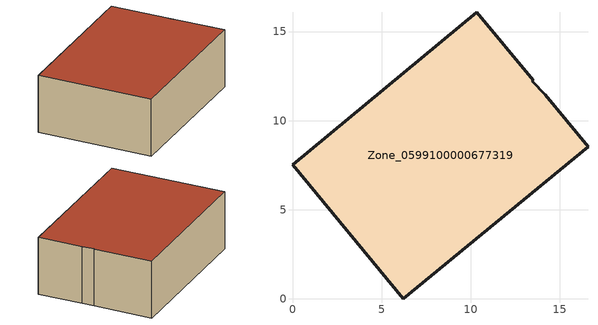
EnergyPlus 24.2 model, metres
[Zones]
Zone_0599100000677319
 floor ground (C_G): 10.34,16.09 13.51,12.26 13.45,12.21 14.17,11.46 16.57,8.55 6.21,0 0,7.53 z7.44
 wall outside (C_F): 6.21,0 16.57,8.55 14.17,11.46 13.45,12.21 13.51,12.26 10.34,16.09 0,7.53 6.21,0 z7.44:12.4
 roof outside (C_R): 13.51,12.26 10.34,16.09 0,7.53 6.21,0 16.57,8.55 14.17,11.46 13.45,12.21 z12.4
[BUILDING]
Pand.0599100000677319: North Axis=0; Terrain=City; Loads Convergence Tolerance Value=0.04; Temperature Convergence Tolerance Value=0.4; Solar Distribution=FullExterior; Maximum Number of Warmup Days=25; Minimum Number of Warmup Days=1
[Site:Location]
Rotterdam.The.Hague.AP_ZH_NLD Design_Conditions: Latitude=51.96; Longitude=4.45; Time Zone=1; Elevation=-4.5
[SITE:GROUNDTEMPERATURE:BUILDINGSURFACE]
18, 18, 18, 18, 18, 18, 18, 18, 18, 18, 18, 18
[MATERIAL] Thermal Absorptance=0.9; Solar Absorptance=0.7; Visible Absorptance=0.7
Name | Roughness | Thickness | Conductivity | Density | Specific Heat
G.D.1965 | MediumSmooth | 0.15 | 1 | 540 | 1210
F.D.1965 | Rough | 0.3 | 0.857143 | 1920 | 840
R.D.1965 | MediumRough | 0.2 | 0.08 | 1500 | 1000
[CONSTRUCTION]
C_G: G.D.1965
C_F: F.D.1965
C_R: R.D.1965
[ZONE]
Zone_0599100000677319: Type=1; Multiplier=1; Ceiling Height=Autocalculate; Volume=Autocalculate; Floor Area=autocalculate; Part of Total Floor Area=Yes
[ZONEINFILTRATION:DESIGNFLOWRATE]
Infil_Zone_0599100000677319: Zone or ZoneList or Space or SpaceList=Zone_0599100000677319; Schedule=AlwaysOn; Design Flow Rate Calculation Method=Flow/Area; Flow Rate per Floor Area=0.0042; Constant Term Coefficient=1; Temperature Term Coefficient=0; Velocity Term Coefficient=0; Velocity Squared Term Coefficient=0
[HVACTEMPLATE:ZONE:IDEALLOADSAIRSYSTEM]
Zone_0599100000677319: Maximum Heating Supply Air Temperature=50; Minimum Cooling Supply Air Temperature=13; Maximum Heating Supply Air Humidity Ratio=0.0156; Minimum Cooling Supply Air Humidity Ratio=0.0077; Heating Limit=NoLimit; Cooling Limit=NoLimit; Dehumidification Control Type=ConstantSensibleHeatRatio; Cooling Sensible Heat Ratio=0.7; Dehumidification Setpoint=60; Humidification Control Type=None; Humidification Setpoint=30; Outdoor Air Method=None; Outdoor Air Flow Rate per Person=0.00944; Outdoor Air Flow Rate per Zone Floor Area=0; Outdoor Air Flow Rate per Zone=0; Demand Controlled Ventilation Type=None; Outdoor Air Economizer Type=NoEconomizer; Heat Recovery Type=None; Sensible Heat Recovery Effectiveness=0.7; Latent Heat Recovery Effectiveness=0.65
[ZONECONTROL:THERMOSTAT]
ThermostatControl_Zone_0599100000677319: Zone or ZoneList=Zone_0599100000677319; Control Type Schedule=DualSetpointControlType; Control 1=Thermostat_Zone_0599100000677319; Temperature Difference Between Cutout And Setpoint=0
[THERMOSTATSETPOINT:DUALSETPOINT]
Thermostat_Zone_0599100000677319: Heating Setpoint Temperature Schedule=HeatingSetpoint_Zone_0599100000677319; Cooling Setpoint Temperature Schedule=CoolingSetpoint_Zone_0599100000677319
[SCHEDULE:COMPACT]
HeatingSetpoint_Zone_0599100000677319: Through: 12/31, For: AllDays, Until: 24:00, 21
CoolingSetpoint_Zone_0599100000677319: Through: 12/31, For: AllDays, Until: 24:00, 24
DualSetpointControlType: Through: 12/31, For: AllDays, Until: 24:00, 4
AlwaysOn: Through: 12/31, For: AllDays, Until: 24:00, 1
